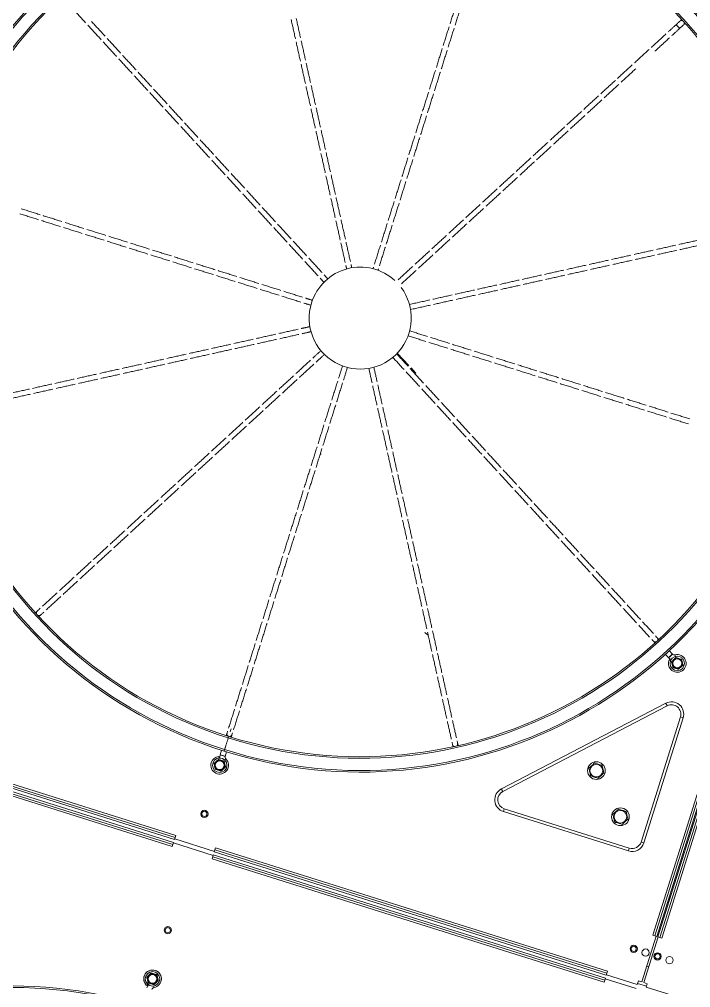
# Model space of a CAD drawing. Header units: metres. Extents: x -17822 to 152406, y -4219 to 19791.
# Drawn here: x 117004.2 to 117068.7, y 6412.4 to 6505.3 of the extents above; entities that cross this region are included whole.
import ezdxf

# ---------------------------------------------------------------- set-up
doc = ezdxf.new("R2010")
doc.units = ezdxf.units.M
doc.header["$LTSCALE"] = 100
doc.header["$MEASUREMENT"] = 0
doc.layers.get('0').update_dxf_attribs({"color": 9, "lineweight": 9})
doc.layers.add('Chiller', color=32, linetype='Continuous', lineweight=9)

# ---------------------------------------------------------------- blocks, each defined once
blk = doc.blocks.new('Chiller')
at = {"layer": 'Chiller', "linetype": 'Continuous'}
for p, q in [((427.167, 41.392), (428.286, 40.21)), ((428.213, 40.141), (428.157, 40.201)), ((428.494, 39.99), (428.959, 39.499)), ((428.817, 39.503), (428.422, 39.921)), ((428.874, 39.419), (428.959, 39.499)), ((453.823, 12.441), (453.865, 12.289)), ((452.946, 7.799), (437.165, -0.433)), ((437.296, -0.684), (453.077, 7.548)), ((405.789, -5.283), (368.154, 6.547)), ((405.848, -5.093), (368.214, 6.738)), ((368.274, 6.929), (405.908, -4.902)), ((405.579, -5.951), (367.944, 5.879)), ((368.004, 6.07), (405.639, -5.76)), ((368.064, 6.261), (405.699, -5.57)), ((454.351, 6.48), (450.577, -5.526)), ((450.847, -5.611), (454.621, 6.396)), ((454.351, 6.48), (454.621, 6.396)), ((410.891, 5.113), (410.828, 4.912)), ((411.13, 5.04), (411.175, 5.183)), ((411.175, 5.183), (411.22, 5.326)), ((411.305, 4.762), (411.369, 4.966)), ((457.978, 5.513), (451.695, -14.473)), ((458.169, 5.453), (451.886, -14.533)), ((458.36, 5.393), (452.077, -14.593)), ((452.172, -14.623), (458.455, 5.363)), ((452.363, -14.683), (458.646, 5.303)), ((452.554, -14.743), (458.837, 5.243)), ((410.673, 3.584), (410.718, 3.727)), ((410.731, 3.769), (410.718, 3.727)), ((410.731, 3.769), (410.776, 3.912)), ((410.789, 3.954), (410.776, 3.912)), ((410.789, 3.954), (410.834, 4.097)), ((410.847, 4.139), (410.834, 4.097)), ((410.847, 4.139), (410.892, 4.282)), ((410.905, 4.324), (410.892, 4.282)), ((410.905, 4.324), (410.95, 4.467)), ((410.995, 4.611), (410.95, 4.467)), ((410.314, 3.277), (410.175, 2.836)), ((410.652, 2.686), (410.175, 2.836)), ((410.658, 2.704), (410.181, 2.854)), ((410.552, 3.201), (410.597, 3.344)), ((410.614, 3.399), (410.597, 3.344)), ((410.614, 3.399), (410.659, 3.542)), ((410.652, 2.686), (410.791, 3.127)), ((410.673, 3.584), (410.659, 3.542)), ((437.357, -2.61), (437.442, -2.34)), ((437.357, -2.61), (449.364, -6.385)), ((449.449, -6.115), (437.442, -2.34)), ((405.639, -5.76), (405.699, -5.57)), ((405.848, -5.093), (405.789, -5.283)), ((405.805, -5.232), (409.62, -6.432)), ((405.848, -5.093), (405.908, -4.902)), ((450.577, -5.526), (450.847, -5.611)), ((405.579, -5.951), (405.639, -5.76)), ((409.498, -6.82), (405.682, -5.621)), ((409.664, -6.292), (409.604, -6.483)), ((447.239, -18.313), (409.604, -6.483)), ((409.724, -6.101), (409.664, -6.292)), ((447.299, -18.123), (409.664, -6.292)), ((409.724, -6.101), (447.359, -17.932)), ((449.364, -6.385), (449.449, -6.115)), ((409.454, -6.96), (409.394, -7.151)), ((447.029, -18.981), (409.394, -7.151)), ((409.454, -6.96), (409.514, -6.769)), ((409.454, -6.96), (447.089, -18.79)), ((409.514, -6.769), (447.149, -18.6)), ((453.202, -11.016), (453.297, -11.046)), ((453.247, -10.873), (453.342, -10.903)), ((453.132, -11.57), (453.037, -11.54)), ((453.222, -11.284), (453.127, -11.254)), ((453.157, -11.159), (453.252, -11.189)), ((450.646, -18.965), (452.026, -14.577)), ((450.844, -19.027), (452.224, -14.639)), ((451.695, -14.473), (451.886, -14.533)), ((451.886, -14.533), (452.077, -14.593)), ((452.363, -14.683), (452.172, -14.623)), ((452.554, -14.743), (452.363, -14.683)), ((451.324, -17.501), (451.126, -17.439)), ((447.239, -18.313), (447.299, -18.123)), ((447.255, -18.262), (450.212, -19.192)), ((447.299, -18.123), (447.359, -17.932)), ((447.089, -18.79), (447.029, -18.981)), ((447.149, -18.6), (447.089, -18.79)), ((447.133, -18.651), (450.09, -19.58)), ((450.316, -18.861), (450.212, -19.192)), ((451.1, -19.37), (450.241, -19.1)), ((450.316, -18.861), (450.646, -18.965)), ((451.175, -19.131), (450.844, -19.027)), ((451.175, -19.131), (451.071, -19.462)), ((454.028, -20.391), (451.071, -19.462))]:
    blk.add_line(p, q, dxfattribs=at)
at = {"layer": 'Chiller', "linetype": 'Continuous', "flags": 128}
for points in [[(454.299, 73.273), (454.282, 73.257), (454.255, 73.232), (454.218, 73.199), (454.173, 73.157), (454.12, 73.109), (454.062, 73.055), (454, 72.998), (453.936, 72.94)], [(454.274, 72.571), (454.261, 72.585), (454.225, 72.625), (454.17, 72.685), (454.105, 72.755), (454.041, 72.826), (453.986, 72.886), (453.949, 72.926), (453.936, 72.94), (453.936, 72.94)], [(454.274, 72.571), (454.338, 72.63), (454.4, 72.687), (454.458, 72.74), (454.511, 72.789), (454.556, 72.83), (454.593, 72.864), (454.62, 72.889), (454.637, 72.904)], [(392.906, 16.919), (392.903, 16.916), (392.841, 16.859), (392.782, 16.806), (392.73, 16.757), (392.684, 16.716), (392.648, 16.682), (392.62, 16.657), (392.604, 16.642)], [(392.942, 16.273), (392.958, 16.289), (392.986, 16.313), (393.022, 16.347), (393.068, 16.389), (393.12, 16.437), (393.179, 16.491), (393.241, 16.548), (393.244, 16.551)], [(452.113, 14.102), (452.098, 14.119), (452.073, 14.146), (452.039, 14.183), (451.997, 14.228), (451.969, 14.259)], [(451.6, 13.921), (451.629, 13.89), (451.67, 13.845), (451.704, 13.808), (451.729, 13.781), (451.744, 13.764)], [(452.904, 12.501), (452.985, 12.412), (453.099, 12.288), (453.217, 12.16)], [(453.572, 12.512), (453.558, 12.5), (453.518, 12.463), (453.458, 12.408), (453.388, 12.343), (453.317, 12.279), (453.258, 12.224), (453.218, 12.187), (453.204, 12.174)], [(453.585, 12.499), (453.571, 12.486), (453.531, 12.449), (453.471, 12.394), (453.401, 12.329), (453.33, 12.265), (453.27, 12.21), (453.231, 12.173), (453.217, 12.16), (453.217, 12.16)], [(453.585, 12.499), (453.467, 12.626), (453.354, 12.75), (453.272, 12.839)], [(453.277, 11.974), (453.294, 11.966), (453.344, 11.944), (453.417, 11.91), (453.42, 11.909)], [(453.077, 7.548), (453.055, 7.589), (453.035, 7.629), (453.015, 7.667), (452.997, 7.702), (452.98, 7.733), (452.966, 7.76), (452.954, 7.783), (452.946, 7.799)], [(432.426, 4.064), (432.437, 4.013), (432.451, 3.953), (432.462, 3.904), (432.47, 3.868), (432.474, 3.846)], [(432.963, 3.955), (432.958, 3.977), (432.95, 4.013), (432.939, 4.062), (432.925, 4.122), (432.914, 4.173)], [(410.044, 2.69), (410.046, 2.671), (410.051, 2.617), (410.059, 2.537)], [(437.165, -0.433), (437.174, -0.45), (437.185, -0.472), (437.199, -0.499), (437.216, -0.53), (437.234, -0.565), (437.254, -0.603), (437.274, -0.643), (437.296, -0.684)], [(403.127, -19.314), (403.139, -19.299), (403.174, -19.258), (403.227, -19.196)]]:
    blk.add_lwpolyline(points, dxfattribs=at)
at = {"layer": 'Chiller', "linetype": 'Continuous'}
for centre, radius in [((454.05, 11.622), 0.693), ((454.05, 11.622), 0.477), ((454.05, 11.622), 0.425), ((410.126, 1.844), 0.693), ((410.126, 1.844), 0.477), ((410.126, 1.844), 0.425), ((446.283, 1.329), 0.85), ((446.283, 1.329), 0.612), ((408.656, -2.83), 0.35), ((408.656, -2.83), 0.25), ((448.596, -3.104), 0.85), ((448.596, -3.104), 0.612), ((405.147, -13.992), 0.35), ((405.147, -13.992), 0.25), ((449.868, -15.786), 0.35), ((449.868, -15.786), 0.25), ((451.013, -16.145), 0.35), ((452.157, -16.505), 0.35), ((452.157, -16.505), 0.25), ((453.302, -16.865), 0.35), ((403.678, -18.666), 0.693), ((403.678, -18.666), 0.693), ((403.678, -18.666), 0.477), ((403.678, -18.666), 0.477), ((403.678, -18.666), 0.425), ((403.678, -18.666), 0.425)]:
    blk.add_circle(centre, radius, dxfattribs=at)
for centre, radius, start, end in [((423.62, 44.773), 43.578, 72.54925, 252.54925), ((423.62, 44.773), 43.428, 72.54925, 252.54925), ((423.62, 44.773), 42.25, 72.54925, 252.54925), ((423.62, 44.773), 42.1, 72.54925, 252.54925), ((423.62, 44.773), 43.578, 252.54925, 72.54925), ((423.62, 44.773), 43.428, 252.54925, 72.54925), ((423.62, 44.773), 42.25, 252.54925, 72.54925), ((423.62, 44.773), 42.1, 252.54925, 72.54925), ((454.465, 73.09), 0.246, 64.71938, 132.32286), ((454.47, 73.085), 0.246, 312.77661, 20.36701), ((423.62, 44.773), 4.9, 47.14917, 162.54925), ((423.62, 44.773), 4.9, 162.54925, 36.71004), ((428.89, 39.572), 0.1, 223.43925, 313.43925), ((392.771, 16.461), 0.246, 132.75617, 200.38744), ((392.776, 16.455), 0.246, 244.72651, 312.31573), ((451.93, 13.936), 0.247, 327.13852, 42.19665), ((451.926, 13.932), 0.247, 222.91122, 297.94632), ((453.756, 12.682), 0.75, 222.54925, 247.06998), ((454.05, 11.622), 0.85, 222.54925, 105.51356), ((453.756, 12.682), 0.25, 222.54925, 285.51356), ((454.05, 11.622), 0.85, 155.51356, 222.54925), ((453.493, 6.75), 1.183, 342.54925, 117.54925), ((453.493, 6.75), 0.9, 342.54925, 117.54925), ((411.064, 4.84), 0.247, 162.90533, 237.95237), ((411.07, 4.838), 0.247, 267.15795, 342.18136), ((432.715, 3.901), 0.246, 192.77752, 260.37725), ((432.722, 3.902), 0.246, 304.73142, 12.32198), ((410.896, 2.629), 0.75, 162.54925, 187.06825), ((410.126, 1.844), 0.85, 162.54925, 45.51356), ((410.126, 1.844), 0.85, 95.51356, 162.54925), ((452.313, -38.499), 58.367, 135.44588, 135.59999), ((410.896, 2.629), 0.25, 162.54925, 225.51356), ((437.712, -1.482), 1.183, 117.54925, 252.54925), ((437.712, -1.482), 0.9, 117.54925, 252.54925), ((449.719, -5.256), 0.9, 252.54925, 342.54925), ((449.719, -5.256), 1.183, 252.54925, 342.54925), ((403.678, -18.666), 0.85, 342.54925, 225.51356), ((403.678, -18.666), 0.85, 162.54925, 229.58495), ((403.678, -18.666), 0.85, 279.58495, 162.54925), ((390.183, -61.595), 42.25, 72.54925, 252.54925), ((390.183, -61.595), 42.1, 72.54925, 252.54925), ((403.861, -19.751), 0.75, 138.03026, 162.54925), ((403.861, -19.751), 0.25, 99.58495, 162.54925), ((461.36, -9.718), 58.367, 189.49852, 189.65263)]:
    blk.add_arc(centre, radius, start, end, dxfattribs=at)
for points in [[(395.974, 74.522), (397.256, 73.126)], [(432.811, 74.845), (432.241, 73.031)], [(432.717, 72.877), (433.289, 74.696)], [(416.982, 73.444), (417.396, 71.585)], [(417.886, 71.686), (417.472, 73.544)], [(397.46, 72.903), (398.751, 71.497)], [(399.119, 71.835), (397.833, 73.236)], [(432.151, 72.745), (431.583, 70.935)], [(432.058, 70.781), (432.628, 72.595)], [(453.936, 72.94), (453.185, 72.25)], [(453.525, 71.883), (454.274, 72.571)], [(454.466, 73.426), (454.299, 73.273)], [(454.637, 72.904), (454.804, 73.057)], [(400.61, 70.211), (399.325, 71.61)], [(452.962, 72.045), (451.563, 70.761)], [(451.899, 70.391), (453.3, 71.677)], [(398.951, 71.279), (400.234, 69.881)], [(417.461, 71.295), (417.872, 69.447)], [(418.363, 69.54), (417.948, 71.404)], [(431.494, 70.653), (430.923, 68.836)], [(402.097, 68.591), (400.808, 69.995)], [(431.399, 68.685), (431.967, 70.491)], [(451.344, 70.561), (449.944, 69.275)], [(400.437, 69.66), (401.724, 68.258)], [(417.938, 69.15), (418.351, 67.293)], [(418.841, 67.393), (418.428, 69.251)], [(449.722, 69.071), (448.324, 67.788)], [(401.92, 68.044), (403.212, 66.636)], [(403.582, 66.973), (402.298, 68.371)], [(430.833, 68.552), (430.264, 66.742)], [(430.738, 66.581), (431.308, 68.395)], [(448.657, 67.415), (450.059, 68.702)], [(418.416, 67.002), (418.828, 65.151)], [(419.319, 65.245), (418.905, 67.109)], [(448.107, 67.589), (446.707, 66.304)], [(447.035, 65.926), (448.434, 67.21)], [(403.412, 66.419), (404.696, 65.02)], [(405.07, 65.352), (403.787, 66.749)], [(430.172, 66.448), (429.605, 64.645)], [(430.077, 64.479), (430.647, 66.293)], [(446.48, 66.095), (445.082, 64.812)], [(406.557, 63.732), (405.271, 65.133)], [(445.419, 64.443), (446.812, 65.721)], [(404.902, 64.796), (406.186, 63.397)], [(418.895, 64.852), (419.306, 63.003)], [(419.798, 63.095), (419.383, 64.961)], [(429.515, 64.359), (428.944, 62.541)], [(429.418, 62.382), (429.987, 64.192)], [(444.866, 64.614), (443.464, 63.327)], [(443.793, 62.95), (445.193, 64.235)], [(408.043, 62.113), (406.762, 63.509)], [(406.385, 63.18), (407.674, 61.776)], [(419.372, 62.709), (419.784, 60.856)], [(420.276, 60.948), (419.862, 62.808)], [(443.239, 63.12), (441.843, 61.839)], [(442.172, 61.463), (443.572, 62.747)], [(407.876, 61.556), (409.163, 60.154)], [(409.535, 60.488), (408.247, 61.891)], [(428.854, 62.255), (428.285, 60.445)], [(428.758, 60.283), (429.328, 62.095)], [(441.618, 61.633), (440.22, 60.349)], [(419.849, 60.563), (420.264, 58.702)], [(420.754, 58.799), (420.34, 60.659)], [(440.553, 59.977), (441.952, 61.26)], [(409.366, 59.933), (410.649, 58.534)], [(411.018, 58.872), (409.733, 60.272)], [(428.195, 60.159), (427.626, 58.349)], [(428.097, 58.18), (428.668, 59.995)], [(439.998, 60.145), (438.598, 58.86)], [(438.932, 58.488), (440.335, 59.776)], [(412.509, 57.248), (411.226, 58.646)], [(438.381, 58.661), (436.979, 57.374)], [(410.849, 58.317), (412.135, 56.915)], [(420.327, 58.418), (420.74, 56.562)], [(421.233, 56.651), (420.818, 58.512)], [(427.534, 58.057), (426.966, 56.248)], [(427.437, 56.082), (428.007, 57.895)], [(437.313, 57.002), (438.71, 58.284)], [(414.003, 55.62), (412.715, 57.023)], [(436.755, 57.169), (435.358, 55.886)], [(435.692, 55.514), (437.086, 56.794)], [(412.333, 56.7), (413.618, 55.3)], [(420.806, 56.267), (421.219, 54.409)], [(421.711, 54.501), (421.296, 56.364)], [(426.875, 55.959), (426.307, 54.153)], [(426.778, 53.984), (427.348, 55.796)], [(392.899, 54.692), (391.083, 55.263)], [(413.825, 55.075), (415.111, 53.673)], [(415.487, 54.004), (414.201, 55.404)], [(435.139, 55.686), (433.739, 54.401)], [(434.068, 54.024), (435.464, 55.305)], [(390.929, 54.787), (392.746, 54.216)], [(393.028, 54.128), (394.841, 53.558)], [(394.985, 54.037), (393.178, 54.605)], [(397.095, 53.373), (395.277, 53.945)], [(421.283, 54.121), (421.697, 52.264)], [(422.188, 52.361), (421.775, 54.214)], [(433.516, 54.195), (432.119, 52.914)], [(395.12, 53.47), (396.929, 52.902)], [(399.19, 52.715), (397.38, 53.284)], [(415.309, 53.458), (416.594, 52.058)], [(416.978, 52.379), (415.69, 53.782)], [(426.217, 53.865), (425.646, 52.05)], [(426.116, 51.879), (426.687, 53.694)], [(432.445, 52.533), (433.847, 53.821)], [(397.216, 52.811), (399.038, 52.238)], [(399.326, 52.148), (401.132, 51.58)], [(401.287, 52.056), (399.478, 52.624)], [(418.465, 50.759), (417.181, 52.158)], [(422.668, 50.202), (422.254, 52.061)], [(431.897, 52.709), (430.498, 51.425)], [(430.827, 51.049), (432.228, 52.334)], [(456.044, 52.246), (454.195, 51.835)], [(401.42, 51.49), (403.233, 50.92)], [(403.389, 51.395), (401.571, 51.966)], [(405.49, 50.734), (403.677, 51.304)], [(416.801, 51.832), (418.079, 50.44)], [(421.76, 51.981), (422.174, 50.121)], [(425.556, 51.764), (424.988, 49.959)], [(425.456, 49.778), (426.027, 51.595)], [(430.278, 51.223), (428.881, 49.941)], [(451.751, 51.291), (449.904, 50.88)], [(453.902, 51.77), (452.046, 51.356)], [(452.155, 50.868), (454.006, 51.281)], [(454.293, 51.344), (456.152, 51.758)], [(403.52, 50.83), (405.336, 50.259)], [(407.581, 50.077), (405.77, 50.646)], [(418.284, 50.217), (419.568, 48.818)], [(419.953, 49.138), (418.672, 50.534)], [(429.196, 49.551), (430.602, 50.842)], [(447.464, 50.337), (445.604, 49.922)], [(449.606, 50.813), (447.752, 50.401)], [(447.852, 49.911), (449.713, 50.325)], [(449.999, 50.389), (451.855, 50.802)], [(405.618, 50.17), (407.432, 49.6)], [(407.713, 49.512), (409.523, 48.942)], [(409.689, 49.414), (407.872, 49.985)], [(411.781, 48.757), (409.973, 49.325)], [(422.238, 49.832), (422.313, 49.495)], [(422.801, 49.604), (422.734, 49.905)], [(424.899, 49.675), (424.849, 49.516)], [(425.326, 49.366), (425.365, 49.488)], [(428.654, 49.733), (427.261, 48.454)], [(427.571, 48.06), (428.98, 49.353)], [(443.161, 49.379), (441.306, 48.966)], [(445.314, 49.858), (443.455, 49.444)], [(443.552, 48.953), (445.412, 49.368)], [(445.708, 49.433), (447.561, 49.846)], [(409.814, 48.851), (411.626, 48.281)], [(413.883, 48.096), (412.072, 48.665)], [(419.769, 48.599), (420.127, 48.209)], [(420.495, 48.547), (420.16, 48.913)], [(438.869, 48.423), (437.015, 48.011)], [(441.018, 48.902), (439.165, 48.489)], [(439.258, 47.998), (441.117, 48.412)], [(441.411, 48.477), (443.268, 48.89)], [(411.913, 48.191), (413.728, 47.621)], [(414.01, 47.532), (415.822, 46.962)], [(415.988, 47.434), (414.171, 48.005)], [(434.573, 47.467), (432.722, 47.055)], [(436.724, 47.946), (434.869, 47.533)], [(434.969, 47.043), (436.821, 47.455)], [(437.116, 47.521), (438.972, 47.934)], [(416.104, 46.874), (417.916, 46.304)], [(418.09, 46.774), (416.276, 47.344)], [(419.027, 46.479), (418.375, 46.684)], [(430.289, 46.513), (428.343, 46.08)], [(432.431, 46.99), (430.58, 46.578)], [(430.658, 46.083), (432.519, 46.498)], [(432.815, 46.563), (434.674, 46.977)], [(418.203, 46.214), (418.877, 46.002)], [(428.451, 45.592), (430.369, 46.019)], [(417.658, 43.702), (415.797, 43.287)], [(418.789, 43.954), (417.946, 43.766)], [(415.501, 43.222), (413.638, 42.807)], [(415.883, 42.795), (417.735, 43.207)], [(418.035, 43.273), (418.898, 43.466)], [(428.214, 43.067), (429.915, 42.532)], [(430.083, 43.003), (428.364, 43.544)], [(432.189, 42.341), (430.372, 42.912)], [(411.2, 42.264), (409.347, 41.852)], [(413.346, 42.742), (411.495, 42.33)], [(411.594, 41.84), (413.443, 42.251)], [(413.74, 42.318), (415.593, 42.73)], [(430.204, 42.441), (432.015, 41.872)], [(434.279, 41.684), (432.469, 42.253)], [(406.908, 41.309), (405.051, 40.895)], [(409.048, 41.785), (407.191, 41.372)], [(407.299, 40.884), (409.153, 41.297)], [(409.441, 41.361), (411.298, 41.774)], [(419.846, 41.648), (419.074, 40.939)], [(419.394, 40.554), (420.184, 41.28)], [(426.745, 40.999), (427.825, 39.823)], [(428.212, 40.141), (427.114, 41.337)], [(432.3, 41.782), (434.121, 41.21)], [(434.4, 41.122), (436.224, 40.549)], [(436.375, 41.025), (434.562, 41.595)], [(438.471, 40.367), (436.664, 40.935)], [(402.604, 40.351), (400.754, 39.939)], [(404.755, 40.83), (402.907, 40.418)], [(403.006, 39.928), (404.862, 40.341)], [(405.148, 40.405), (407.006, 40.818)], [(418.856, 40.739), (417.449, 39.447)], [(417.778, 39.071), (419.171, 40.349)], [(421.914, 40.179), (421.544, 39.003)], [(422.013, 38.826), (422.391, 40.03)], [(425.242, 38.641), (424.928, 40.051)], [(436.507, 40.46), (438.314, 39.892)], [(440.575, 39.705), (438.76, 40.276)], [(398.313, 39.396), (396.458, 38.983)], [(400.462, 39.874), (398.608, 39.461)], [(398.703, 38.97), (400.555, 39.383)], [(400.861, 39.451), (402.709, 39.862)], [(417.226, 39.243), (415.825, 37.957)], [(424.44, 39.942), (424.747, 38.561)], [(428.024, 39.605), (429.313, 38.201)], [(429.703, 38.516), (428.417, 39.917)], [(438.605, 39.8), (440.418, 39.23)], [(440.7, 39.142), (442.518, 38.57)], [(442.675, 39.045), (440.858, 39.616)], [(394.017, 38.44), (392.166, 38.027)], [(396.169, 38.918), (394.308, 38.504)], [(394.417, 38.016), (396.267, 38.428)], [(396.557, 38.493), (398.417, 38.907)], [(416.152, 37.579), (417.552, 38.863)], [(421.455, 38.718), (420.884, 36.901)], [(421.353, 36.727), (421.924, 38.544)], [(424.813, 38.263), (425.226, 36.408)], [(425.719, 36.496), (425.306, 38.351)], [(431.188, 36.898), (429.903, 38.298)], [(442.808, 38.479), (444.611, 37.912)], [(444.772, 38.386), (442.955, 38.957)], [(446.866, 37.727), (445.057, 38.296)], [(391.874, 37.962), (390.021, 37.55)], [(390.12, 37.06), (391.977, 37.473)], [(392.26, 37.536), (394.117, 37.949)], [(415.607, 37.757), (414.201, 36.466)], [(414.535, 36.094), (415.928, 37.373)], [(429.521, 37.975), (430.806, 36.575)], [(444.9, 37.822), (446.712, 37.252)], [(448.966, 37.067), (447.154, 37.637)], [(413.985, 36.267), (412.584, 34.982)], [(420.792, 36.609), (420.223, 34.799)], [(420.696, 34.636), (421.264, 36.443)], [(431.009, 36.353), (432.295, 34.953)], [(432.675, 35.279), (431.386, 36.682)], [(447, 37.161), (448.821, 36.589)], [(449.105, 36.5), (450.908, 35.933)], [(451.061, 36.409), (449.255, 36.977)], [(453.164, 35.748), (451.349, 36.319)], [(412.915, 34.607), (414.314, 35.891)], [(425.292, 36.112), (425.705, 34.256)], [(426.196, 34.351), (425.782, 36.211)], [(451.196, 35.842), (453.011, 35.272)], [(455.267, 35.087), (453.447, 35.659)], [(412.362, 34.778), (410.966, 33.497)], [(411.292, 33.117), (412.692, 34.402)], [(420.133, 34.514), (419.564, 32.702)], [(432.495, 34.734), (433.782, 33.332)], [(434.162, 33.658), (432.876, 35.059)], [(453.291, 35.184), (455.114, 34.611)], [(420.036, 32.536), (420.605, 34.348)], [(425.769, 33.969), (426.184, 32.103)], [(426.674, 32.208), (426.262, 34.056)], [(410.738, 33.287), (409.336, 32.001)], [(409.673, 31.631), (411.073, 32.916)], [(433.989, 33.107), (435.274, 31.708)], [(435.645, 32.042), (434.362, 33.441)], [(409.119, 31.802), (407.721, 30.518)], [(419.473, 32.415), (418.902, 30.598)], [(419.376, 30.438), (419.944, 32.245)], [(419.871, 31.716), (419.811, 31.713)], [(426.248, 31.82), (426.661, 29.961)], [(427.153, 30.056), (426.739, 31.916)], [(437.137, 30.417), (435.848, 31.822)], [(408.049, 30.141), (409.451, 31.427)], [(435.477, 31.487), (436.757, 30.092)], [(407.498, 30.314), (406.1, 29.03)], [(406.429, 28.654), (407.829, 29.938)], [(418.812, 30.31), (418.243, 28.502)], [(418.715, 28.335), (419.286, 30.152)], [(427.63, 27.913), (427.217, 29.765)], [(436.964, 29.866), (438.25, 28.465)], [(438.623, 28.799), (437.337, 30.199)], [(405.878, 28.826), (404.476, 27.539)], [(426.725, 29.675), (427.141, 27.809)], [(404.813, 27.17), (406.207, 28.45)], [(418.153, 28.214), (417.583, 26.4)], [(418.058, 26.244), (418.626, 28.05)], [(438.448, 28.25), (439.736, 26.847)], [(440.114, 27.174), (438.829, 28.574)], [(404.257, 27.339), (402.859, 26.055)], [(403.192, 25.682), (404.59, 26.966)], [(427.204, 27.523), (427.617, 25.666)], [(428.109, 25.758), (427.696, 27.613)], [(441.596, 25.56), (440.308, 26.963)], [(417.492, 26.112), (416.924, 24.305)], [(439.936, 26.628), (441.224, 25.226)], [(402.638, 25.852), (401.238, 24.567)], [(401.566, 24.189), (402.966, 25.475)], [(417.398, 24.144), (417.968, 25.957)], [(427.682, 25.377), (428.097, 23.513)], [(428.586, 23.617), (428.172, 25.475)], [(443.088, 23.934), (441.799, 25.338)], [(401.012, 24.36), (399.617, 23.079)], [(441.431, 24.999), (442.71, 23.606)], [(399.953, 22.709), (401.348, 23.99)], [(416.832, 24.012), (416.261, 22.196)], [(416.738, 22.045), (417.307, 23.857)], [(429.064, 21.467), (428.651, 23.326)], [(442.914, 23.385), (444.2, 21.983)], [(444.574, 22.315), (443.286, 23.719)], [(399.392, 22.872), (397.993, 21.589)], [(398.326, 21.216), (399.727, 22.501)], [(428.161, 23.222), (428.574, 21.369)], [(397.774, 21.388), (396.373, 20.102)], [(416.172, 21.913), (415.604, 20.105)], [(416.077, 19.941), (416.648, 21.76)], [(444.4, 21.765), (445.685, 20.366)], [(446.058, 20.698), (444.775, 22.096)], [(396.703, 19.726), (398.104, 21.012)], [(428.639, 21.077), (429.053, 19.216)], [(429.541, 19.324), (429.13, 21.174)], [(447.543, 19.08), (446.26, 20.479)], [(396.154, 19.9), (394.751, 18.613)], [(395.089, 18.244), (396.486, 19.526)], [(415.513, 19.816), (414.942, 18.001)], [(415.418, 17.848), (415.987, 19.658)], [(445.892, 20.14), (447.175, 18.742)], [(429.116, 18.933), (429.53, 17.075)], [(430.02, 17.175), (429.606, 19.033)], [(449.037, 17.453), (447.751, 18.854)], [(394.527, 18.407), (393.128, 17.123)], [(393.465, 16.753), (394.866, 18.04)], [(414.852, 17.713), (414.283, 15.903)], [(447.38, 18.519), (448.663, 17.121)], [(414.76, 15.752), (415.329, 17.563)], [(429.594, 16.784), (430.008, 14.927)], [(430.499, 15.023), (430.086, 16.877)], [(448.862, 16.904), (450.147, 15.505)], [(450.522, 15.836), (449.236, 17.236)], [(392.604, 16.642), (392.437, 16.489)], [(392.775, 16.12), (392.942, 16.273)], [(414.194, 15.62), (413.624, 13.808)], [(414.098, 13.646), (414.669, 15.465)], [(450.353, 15.28), (451.398, 14.142)], [(451.766, 14.48), (450.724, 15.615)], [(430.144, 14.314), (429.808, 14.583)], [(430.074, 14.63), (430.486, 12.778)], [(430.977, 12.875), (430.563, 14.736)], [(452.273, 13.928), (452.113, 14.102)], [(413.534, 13.519), (412.964, 11.708)], [(413.439, 11.552), (414.009, 13.363)], [(451.744, 13.764), (451.905, 13.589)], [(430.55, 12.49), (430.964, 10.631)], [(431.455, 10.728), (431.04, 12.589)], [(412.873, 11.419), (412.304, 9.609)], [(412.778, 9.449), (413.349, 11.263)], [(431.028, 10.344), (431.443, 8.48)], [(431.931, 8.588), (431.518, 10.443)], [(412.212, 9.316), (411.644, 7.507)], [(412.121, 7.357), (412.69, 9.168)], [(431.509, 8.185), (431.921, 6.334)], [(432.411, 6.434), (431.997, 8.293)], [(411.555, 7.224), (410.983, 5.405)], [(411.459, 5.252), (412.029, 7.067)], [(431.985, 6.046), (432.361, 4.357)], [(432.849, 4.466), (432.475, 6.145)], [(410.828, 4.912), (410.757, 4.686)], [(411.234, 4.536), (411.305, 4.762)], [(432.474, 3.846), (432.524, 3.625)], [(433.012, 3.734), (432.963, 3.955)]]:
    blk.add_open_spline(points, degree=1, dxfattribs=at)
for points, knots in [([(453.5, 11.795), (453.514, 11.808), (453.557, 11.847), (453.637, 11.921), (453.739, 12.014), (453.839, 12.106), (453.901, 12.163), (453.925, 12.185)], [0, 0, 0, 0, 0.111314, 0.32527, 0.540888, 0.820939, 1, 1, 1, 1]), ([(453.925, 12.185), (453.935, 12.182), (453.975, 12.169), (454.07, 12.139), (454.221, 12.092), (454.362, 12.048), (454.452, 12.019), (454.473, 12.013), (454.476, 12.012)], [0, 0, 0, 0, 0.0615681, 0.2437281, 0.5002132, 0.8697422, 0.9815728, 1, 1, 1, 1]), ([(453.625, 11.231), (453.621, 11.251), (453.608, 11.307), (453.585, 11.413), (453.555, 11.548), (453.525, 11.681), (453.507, 11.763), (453.5, 11.795)], [0, 0, 0, 0, 0.111314, 0.32527, 0.540883, 0.820939, 1, 1, 1, 1]), ([(454.176, 11.058), (454.166, 11.061), (454.125, 11.074), (454.031, 11.104), (453.88, 11.151), (453.739, 11.195), (453.649, 11.224), (453.628, 11.23), (453.625, 11.231)], [0, 0, 0, 0, 0.0615681, 0.2437281, 0.5002132, 0.8697422, 0.9815728, 1, 1, 1, 1]), ([(454.601, 11.448), (454.587, 11.435), (454.544, 11.396), (454.464, 11.323), (454.362, 11.229), (454.262, 11.137), (454.2, 11.08), (454.176, 11.058)], [0, 0, 0, 0, 0.111318, 0.325274, 0.540888, 0.820939, 1, 1, 1, 1]), ([(454.476, 12.012), (454.48, 11.993), (454.493, 11.936), (454.516, 11.83), (454.546, 11.695), (454.576, 11.563), (454.594, 11.48), (454.601, 11.448)], [0, 0, 0, 0, 0.111318, 0.32527, 0.540888, 0.820939, 1, 1, 1, 1]), ([(409.575, 2.017), (409.589, 2.031), (409.632, 2.07), (409.712, 2.143), (409.814, 2.237), (409.914, 2.329), (409.976, 2.385), (410, 2.408)], [0, 0, 0, 0, 0.111316, 0.325271, 0.540885, 0.820939, 1, 1, 1, 1]), ([(409.7, 1.454), (409.698, 1.464), (409.689, 1.505), (409.667, 1.602), (409.633, 1.757), (409.601, 1.901), (409.58, 1.993), (409.575, 2.014), (409.575, 2.017)], [0, 0, 0, 0, 0.061534, 0.243715, 0.500215, 0.869736, 0.981559, 1, 1, 1, 1]), ([(410, 2.408), (410.019, 2.402), (410.074, 2.384), (410.178, 2.352), (410.31, 2.31), (410.439, 2.27), (410.52, 2.244), (410.551, 2.234)], [0, 0, 0, 0, 0.1112877, 0.3252305, 0.5408352, 0.8208977, 1, 1, 1, 1]), ([(410.551, 2.234), (410.553, 2.224), (410.562, 2.183), (410.584, 2.086), (410.618, 1.932), (410.65, 1.788), (410.671, 1.695), (410.676, 1.674), (410.676, 1.671)], [0, 0, 0, 0, 0.061534, 0.243715, 0.500216, 0.869737, 0.98156, 1, 1, 1, 1]), ([(446.12, 2.061), (446.072, 2.017), (445.975, 1.928), (445.787, 1.756), (445.653, 1.632), (445.567, 1.554)], [0, 0, 0, 0, 0.264857, 0.535476, 1, 1, 1, 1]), ([(446.836, 1.836), (446.806, 1.846), (446.657, 1.893), (446.41, 1.97), (446.206, 2.035), (446.12, 2.061)], [0, 0, 0, 0, 0.132149, 0.636348, 1, 1, 1, 1]), ([(410.251, 1.28), (410.232, 1.286), (410.177, 1.304), (410.073, 1.336), (409.941, 1.378), (409.812, 1.419), (409.732, 1.444), (409.7, 1.454)], [0, 0, 0, 0, 0.111362, 0.325305, 0.54091, 0.820973, 1, 1, 1, 1]), ([(410.676, 1.671), (410.662, 1.658), (410.619, 1.618), (410.539, 1.545), (410.437, 1.451), (410.337, 1.36), (410.275, 1.303), (410.251, 1.28)], [0, 0, 0, 0, 0.1113546, 0.3252697, 0.5408846, 0.820939, 1, 1, 1, 1]), ([(445.567, 1.554), (445.582, 1.49), (445.61, 1.362), (445.666, 1.113), (445.705, 0.934), (445.731, 0.821)], [0, 0, 0, 0, 0.264857, 0.535445, 1, 1, 1, 1]), ([(446.447, 0.596), (446.494, 0.64), (446.591, 0.729), (446.78, 0.902), (446.914, 1.026), (446.999, 1.104)], [0, 0, 0, 0, 0.264857, 0.535476, 1, 1, 1, 1]), ([(446.999, 1.104), (446.985, 1.167), (446.957, 1.296), (446.901, 1.545), (446.861, 1.724), (446.836, 1.836)], [0, 0, 0, 0, 0.264857, 0.535476, 1, 1, 1, 1]), ([(445.731, 0.821), (445.816, 0.794), (446.021, 0.73), (446.267, 0.653), (446.416, 0.606), (446.447, 0.596)], [0, 0, 0, 0, 0.363652, 0.867851, 1, 1, 1, 1]), ([(448.433, -2.372), (448.385, -2.416), (448.288, -2.505), (448.1, -2.677), (447.965, -2.801), (447.88, -2.879)], [0, 0, 0, 0, 0.264857, 0.535476, 1, 1, 1, 1]), ([(449.149, -2.597), (449.063, -2.57), (448.859, -2.505), (448.612, -2.428), (448.464, -2.381), (448.433, -2.372)], [0, 0, 0, 0, 0.3636912, 0.8678589, 1, 1, 1, 1]), ([(449.312, -3.329), (449.298, -3.266), (449.269, -3.137), (449.214, -2.888), (449.174, -2.709), (449.149, -2.597)], [0, 0, 0, 0, 0.264857, 0.535476, 1, 1, 1, 1]), ([(447.88, -2.879), (447.894, -2.943), (447.923, -3.071), (447.978, -3.32), (448.018, -3.499), (448.043, -3.612)], [0, 0, 0, 0, 0.2648574, 0.5354749, 1, 1, 1, 1]), ([(448.043, -3.612), (448.074, -3.621), (448.222, -3.668), (448.469, -3.746), (448.673, -3.81), (448.759, -3.837)], [0, 0, 0, 0, 0.1321411, 0.6363088, 1, 1, 1, 1]), ([(448.759, -3.837), (448.807, -3.793), (448.904, -3.704), (449.092, -3.531), (449.227, -3.407), (449.312, -3.329)], [0, 0, 0, 0, 0.2648575, 0.5354438, 1, 1, 1, 1]), ([(403.127, -18.493), (403.142, -18.48), (403.184, -18.441), (403.264, -18.367), (403.366, -18.274), (403.466, -18.182), (403.528, -18.125), (403.553, -18.103)], [0, 0, 0, 0, 0.111317, 0.325272, 0.540886, 0.820939, 1, 1, 1, 1]), ([(403.553, -18.103), (403.545, -18.11), (403.514, -18.139), (403.44, -18.206), (403.324, -18.313), (403.215, -18.412), (403.146, -18.476), (403.13, -18.491), (403.127, -18.493)], [0, 0, 0, 0, 0.061534, 0.243715, 0.500215, 0.869736, 0.981559, 1, 1, 1, 1]), ([(403.127, -18.493), (403.132, -18.513), (403.144, -18.569), (403.168, -18.675), (403.198, -18.81), (403.227, -18.943), (403.246, -19.025), (403.253, -19.057)], [0, 0, 0, 0, 0.111316, 0.325271, 0.540885, 0.820939, 1, 1, 1, 1]), ([(403.553, -18.103), (403.571, -18.109), (403.627, -18.126), (403.73, -18.159), (403.862, -18.2), (403.992, -18.241), (404.072, -18.266), (404.103, -18.276)], [0, 0, 0, 0, 0.1112877, 0.3252305, 0.5408352, 0.8208977, 1, 1, 1, 1]), ([(404.103, -18.276), (404.084, -18.27), (404.029, -18.253), (403.926, -18.22), (403.794, -18.179), (403.664, -18.138), (403.584, -18.113), (403.553, -18.103)], [0, 0, 0, 0, 0.111362, 0.325305, 0.54091, 0.820973, 1, 1, 1, 1]), ([(404.103, -18.276), (404.106, -18.286), (404.115, -18.328), (404.136, -18.425), (404.171, -18.579), (404.203, -18.723), (404.223, -18.815), (404.228, -18.837), (404.229, -18.84)], [0, 0, 0, 0, 0.061534, 0.243715, 0.500215, 0.869736, 0.981559, 1, 1, 1, 1]), ([(404.229, -18.84), (404.224, -18.82), (404.212, -18.764), (404.188, -18.658), (404.158, -18.523), (404.129, -18.39), (404.11, -18.308), (404.103, -18.276)], [0, 0, 0, 0, 0.1113546, 0.3252697, 0.5408846, 0.820939, 1, 1, 1, 1]), ([(403.253, -19.057), (403.272, -19.063), (403.327, -19.08), (403.43, -19.113), (403.562, -19.154), (403.692, -19.195), (403.772, -19.22), (403.803, -19.23)], [0, 0, 0, 0, 0.1112877, 0.3252305, 0.5408352, 0.8208977, 1, 1, 1, 1]), ([(403.803, -19.23), (403.811, -19.223), (403.842, -19.194), (403.916, -19.127), (404.032, -19.02), (404.141, -18.92), (404.21, -18.856), (404.227, -18.842), (404.229, -18.84)], [0, 0, 0, 0, 0.061534, 0.243715, 0.500216, 0.869737, 0.98156, 1, 1, 1, 1])]:
    blk.add_open_spline(points, degree=3, knots=knots, dxfattribs=at)

msp = doc.modelspace()

# ---------------------------------------------------------------- block references
at = {"color": 2}
msp.add_blockref('Chiller', (116613.334, 6431.896), dxfattribs=at)

doc.saveas('drawing.dxf')
